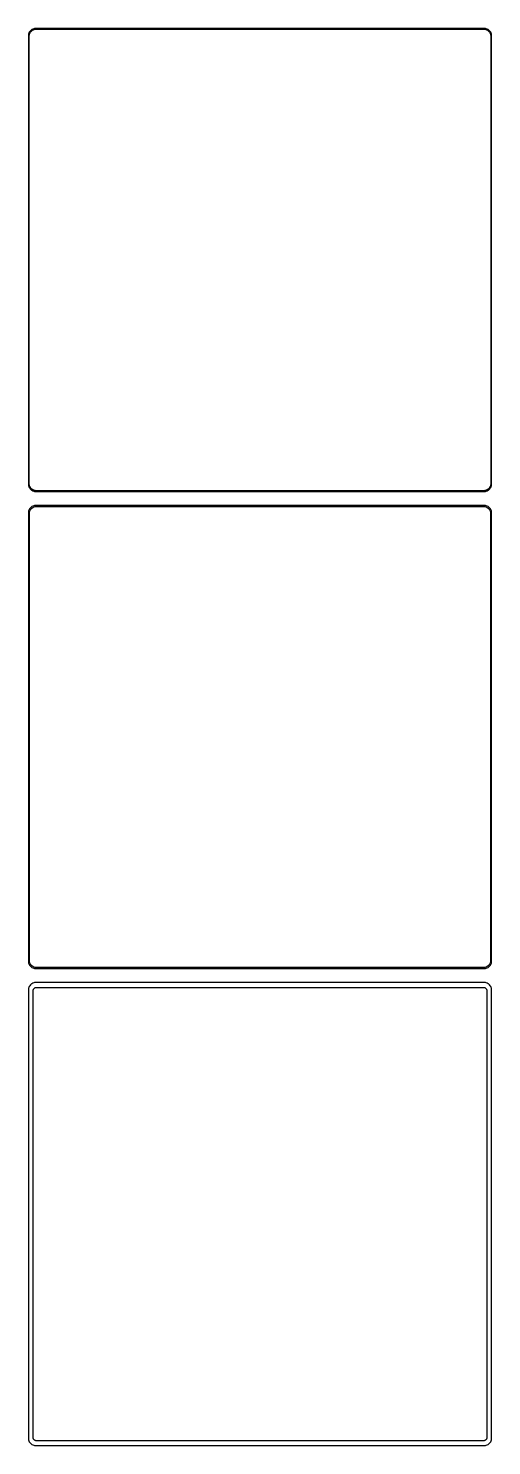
# Model space of a CAD drawing. Header units: metres. Extents: x -150 to 150, y 777 to 1695.
import ezdxf

# ---------------------------------------------------------------- set-up
doc = ezdxf.new("R2010")
doc.units = ezdxf.units.M

msp = doc.modelspace()

# ---------------------------------------------------------------- linework, layer by layer
for p, q in [((-149.961, 1690.63), (-150, 1690)), ((-150, 1690), (-150, 1400)), ((-149.843, 1691.24), (-149.961, 1690.63)), ((-149.649, 1691.84), (-149.843, 1691.24)), ((-149.382, 1692.41), (-149.649, 1691.84)), ((-149.5, 1689.75), (-149.463, 1690.35)), ((-149.5, 1400.25), (-149.5, 1689.75)), ((-149.463, 1690.35), (-149.351, 1690.93)), ((-149.045, 1692.94), (-149.382, 1692.41)), ((-149.351, 1690.93), (-149.166, 1691.5)), ((-149.166, 1691.5), (-148.912, 1692.04)), ((-148.645, 1693.42), (-149.045, 1692.94)), ((-148.912, 1692.04), (-148.593, 1692.54)), ((-148.187, 1693.85), (-148.645, 1693.42)), ((-148.593, 1692.54), (-148.213, 1693)), ((-148.213, 1693), (-147.778, 1693.41)), ((-147.679, 1694.22), (-148.187, 1693.85)), ((-147.778, 1693.41), (-147.295, 1693.76)), ((-147.129, 1694.52), (-147.679, 1694.22)), ((-147.295, 1693.76), (-146.772, 1694.05)), ((-146.545, 1694.76), (-147.129, 1694.52)), ((-146.772, 1694.05), (-146.218, 1694.27)), ((-145.937, 1694.91), (-146.545, 1694.76)), ((-146.218, 1694.27), (-145.64, 1694.42)), ((-145.314, 1694.99), (-145.937, 1694.91)), ((-145.64, 1694.42), (-145.048, 1694.49)), ((145.314, 1694.99), (-145.314, 1694.99)), ((-145.048, 1694.49), (145.048, 1694.49)), ((145.048, 1694.49), (145.64, 1694.42)), ((145.937, 1694.91), (145.314, 1694.99)), ((145.64, 1694.42), (146.218, 1694.27)), ((146.545, 1694.76), (145.937, 1694.91)), ((146.218, 1694.27), (146.772, 1694.05)), ((147.129, 1694.52), (146.545, 1694.76)), ((146.772, 1694.05), (147.295, 1693.76)), ((147.679, 1694.22), (147.129, 1694.52)), ((147.295, 1693.76), (147.778, 1693.41)), ((148.187, 1693.85), (147.679, 1694.22)), ((147.778, 1693.41), (148.213, 1693)), ((148.645, 1693.42), (148.187, 1693.85)), ((148.213, 1693), (148.593, 1692.54)), ((148.593, 1692.54), (148.912, 1692.04)), ((149.045, 1692.94), (148.645, 1693.42)), ((148.912, 1692.04), (149.166, 1691.5)), ((149.382, 1692.41), (149.045, 1692.94)), ((149.166, 1691.5), (149.351, 1690.93)), ((149.351, 1690.93), (149.463, 1690.35)), ((149.649, 1691.84), (149.382, 1692.41)), ((149.463, 1690.35), (149.5, 1689.75)), ((149.5, 1689.75), (149.5, 1400.25)), ((149.843, 1691.24), (149.649, 1691.84)), ((149.961, 1690.63), (149.843, 1691.24)), ((150, 1690), (149.961, 1690.63)), ((150, 1400), (150, 1690)), ((-150, 1400), (-149.961, 1399.37)), ((-149.961, 1399.37), (-149.843, 1398.76)), ((-149.843, 1398.76), (-149.649, 1398.16)), ((-149.649, 1398.16), (-149.382, 1397.59)), ((-149.463, 1399.65), (-149.5, 1400.25)), ((-149.351, 1399.07), (-149.463, 1399.65)), ((-149.382, 1397.59), (-149.045, 1397.06)), ((-149.166, 1398.5), (-149.351, 1399.07)), ((-148.912, 1397.96), (-149.166, 1398.5)), ((-149.045, 1397.06), (-148.645, 1396.58)), ((-148.593, 1397.46), (-148.912, 1397.96)), ((-148.645, 1396.58), (-148.187, 1396.15)), ((-148.213, 1397), (-148.593, 1397.46)), ((-147.778, 1396.59), (-148.213, 1397)), ((-148.187, 1396.15), (-147.679, 1395.78)), ((-147.295, 1396.24), (-147.778, 1396.59)), ((-147.679, 1395.78), (-147.129, 1395.48)), ((-146.772, 1395.95), (-147.295, 1396.24)), ((-147.129, 1395.48), (-146.545, 1395.24)), ((-146.218, 1395.73), (-146.772, 1395.95)), ((-145.64, 1395.58), (-146.218, 1395.73)), ((-145.048, 1395.51), (-145.64, 1395.58)), ((145.048, 1395.51), (-145.048, 1395.51)), ((145.64, 1395.58), (145.048, 1395.51)), ((146.218, 1395.73), (145.64, 1395.58)), ((146.772, 1395.95), (146.218, 1395.73)), ((146.545, 1395.24), (147.129, 1395.48)), ((147.295, 1396.24), (146.772, 1395.95)), ((147.129, 1395.48), (147.679, 1395.78)), ((147.778, 1396.59), (147.295, 1396.24)), ((147.679, 1395.78), (148.187, 1396.15)), ((148.213, 1397), (147.778, 1396.59)), ((148.187, 1396.15), (148.645, 1396.58)), ((148.593, 1397.46), (148.213, 1397)), ((148.912, 1397.96), (148.593, 1397.46)), ((148.645, 1396.58), (149.045, 1397.06)), ((149.166, 1398.5), (148.912, 1397.96)), ((149.045, 1397.06), (149.382, 1397.59)), ((149.351, 1399.07), (149.166, 1398.5)), ((149.463, 1399.65), (149.351, 1399.07)), ((149.382, 1397.59), (149.649, 1398.16)), ((149.5, 1400.25), (149.463, 1399.65)), ((149.649, 1398.16), (149.843, 1398.76)), ((149.843, 1398.76), (149.961, 1399.37)), ((149.961, 1399.37), (150, 1400)), ((-146.545, 1395.24), (-145.937, 1395.09)), ((-145.937, 1395.09), (-145.314, 1395.01)), ((-145.314, 1395.01), (145.314, 1395.01)), ((145.314, 1395.01), (145.937, 1395.09)), ((145.937, 1395.09), (146.545, 1395.24)), ((-149.961, 1381.63), (-150, 1381)), ((-150, 1381), (-150, 1091)), ((-149.843, 1382.24), (-149.961, 1381.63)), ((-149.649, 1382.84), (-149.843, 1382.24)), ((-149.382, 1383.41), (-149.649, 1382.84)), ((-149.045, 1383.94), (-149.382, 1383.41)), ((-149.328, 1380.75), (-149.292, 1381.32)), ((-149.328, 1091.25), (-149.328, 1380.75)), ((-149.292, 1381.32), (-149.185, 1381.89)), ((-149.185, 1381.89), (-149.007, 1382.44)), ((-148.645, 1384.42), (-149.045, 1383.94)), ((-149.007, 1382.44), (-148.762, 1382.96)), ((-148.762, 1382.96), (-148.454, 1383.44)), ((-148.187, 1384.85), (-148.645, 1384.42)), ((-148.454, 1383.44), (-148.088, 1383.88)), ((-147.679, 1385.22), (-148.187, 1384.85)), ((-148.088, 1383.88), (-147.668, 1384.28)), ((-147.129, 1385.52), (-147.679, 1385.22)), ((-147.668, 1384.28), (-147.203, 1384.62)), ((-147.203, 1384.62), (-146.699, 1384.89)), ((-146.545, 1385.76), (-147.129, 1385.52)), ((-146.699, 1384.89), (-146.165, 1385.1)), ((-145.937, 1385.91), (-146.545, 1385.76)), ((-146.165, 1385.1), (-145.608, 1385.25)), ((-145.314, 1385.99), (-145.937, 1385.91)), ((-145.608, 1385.25), (-145.037, 1385.32)), ((145.314, 1385.99), (-145.314, 1385.99)), ((-145.037, 1385.32), (145.037, 1385.32)), ((145.037, 1385.32), (145.608, 1385.25)), ((145.937, 1385.91), (145.314, 1385.99)), ((145.608, 1385.25), (146.165, 1385.1)), ((146.545, 1385.76), (145.937, 1385.91)), ((146.165, 1385.1), (146.699, 1384.89)), ((147.129, 1385.52), (146.545, 1385.76)), ((146.699, 1384.89), (147.203, 1384.62)), ((147.679, 1385.22), (147.129, 1385.52)), ((147.203, 1384.62), (147.668, 1384.28)), ((147.668, 1384.28), (148.088, 1383.88)), ((148.187, 1384.85), (147.679, 1385.22)), ((148.088, 1383.88), (148.454, 1383.44)), ((148.645, 1384.42), (148.187, 1384.85)), ((148.454, 1383.44), (148.762, 1382.96)), ((149.045, 1383.94), (148.645, 1384.42)), ((148.762, 1382.96), (149.007, 1382.44)), ((149.007, 1382.44), (149.185, 1381.89)), ((149.382, 1383.41), (149.045, 1383.94)), ((149.185, 1381.89), (149.292, 1381.32)), ((149.292, 1381.32), (149.328, 1380.75)), ((149.328, 1380.75), (149.328, 1091.25)), ((149.649, 1382.84), (149.382, 1383.41)), ((149.843, 1382.24), (149.649, 1382.84)), ((149.961, 1381.63), (149.843, 1382.24)), ((150, 1381), (149.961, 1381.63)), ((150, 1091), (150, 1381)), ((-150, 1091), (-149.961, 1090.37)), ((-149.961, 1090.37), (-149.843, 1089.76)), ((-149.843, 1089.76), (-149.649, 1089.16)), ((-149.649, 1089.16), (-149.382, 1088.59)), ((-149.382, 1088.59), (-149.045, 1088.06)), ((-149.292, 1090.68), (-149.328, 1091.25)), ((-149.185, 1090.11), (-149.292, 1090.68)), ((-149.007, 1089.56), (-149.185, 1090.11)), ((-149.045, 1088.06), (-148.645, 1087.58)), ((-148.762, 1089.04), (-149.007, 1089.56)), ((-148.454, 1088.56), (-148.762, 1089.04)), ((-148.645, 1087.58), (-148.187, 1087.15)), ((-148.088, 1088.12), (-148.454, 1088.56)), ((-148.187, 1087.15), (-147.679, 1086.78)), ((-147.668, 1087.72), (-148.088, 1088.12)), ((-147.679, 1086.78), (-147.129, 1086.48)), ((-147.203, 1087.38), (-147.668, 1087.72)), ((-146.699, 1087.11), (-147.203, 1087.38)), ((-147.129, 1086.48), (-146.545, 1086.24)), ((-146.165, 1086.9), (-146.699, 1087.11)), ((-146.545, 1086.24), (-145.937, 1086.09)), ((-145.608, 1086.75), (-146.165, 1086.9)), ((-145.937, 1086.09), (-145.314, 1086.01)), ((-145.037, 1086.68), (-145.608, 1086.75)), ((-145.314, 1086.01), (145.314, 1086.01)), ((145.037, 1086.68), (-145.037, 1086.68)), ((145.608, 1086.75), (145.037, 1086.68)), ((145.314, 1086.01), (145.937, 1086.09)), ((146.165, 1086.9), (145.608, 1086.75)), ((145.937, 1086.09), (146.545, 1086.24)), ((146.699, 1087.11), (146.165, 1086.9)), ((146.545, 1086.24), (147.129, 1086.48)), ((147.203, 1087.38), (146.699, 1087.11)), ((147.129, 1086.48), (147.679, 1086.78)), ((147.668, 1087.72), (147.203, 1087.38)), ((148.088, 1088.12), (147.668, 1087.72)), ((147.679, 1086.78), (148.187, 1087.15)), ((148.454, 1088.56), (148.088, 1088.12)), ((148.187, 1087.15), (148.645, 1087.58)), ((148.762, 1089.04), (148.454, 1088.56)), ((148.645, 1087.58), (149.045, 1088.06)), ((149.007, 1089.56), (148.762, 1089.04)), ((149.185, 1090.11), (149.007, 1089.56)), ((149.045, 1088.06), (149.382, 1088.59)), ((149.292, 1090.68), (149.185, 1090.11)), ((149.328, 1091.25), (149.292, 1090.68)), ((149.382, 1088.59), (149.649, 1089.16)), ((149.649, 1089.16), (149.843, 1089.76)), ((149.843, 1089.76), (149.961, 1090.37)), ((149.961, 1090.37), (150, 1091)), ((-149.382, 1074.41), (-149.649, 1073.84)), ((-149.045, 1074.94), (-149.382, 1074.41)), ((-148.645, 1075.42), (-149.045, 1074.94)), ((-148.187, 1075.85), (-148.645, 1075.42)), ((-147.679, 1076.22), (-148.187, 1075.85)), ((-147.129, 1076.52), (-147.679, 1076.22)), ((-146.545, 1076.76), (-147.129, 1076.52)), ((-145.937, 1076.91), (-146.545, 1076.76)), ((-145.314, 1076.99), (-145.937, 1076.91)), ((145.314, 1076.99), (-145.314, 1076.99)), ((145.937, 1076.91), (145.314, 1076.99)), ((146.545, 1076.76), (145.937, 1076.91)), ((147.129, 1076.52), (146.545, 1076.76)), ((147.679, 1076.22), (147.129, 1076.52)), ((148.187, 1075.85), (147.679, 1076.22)), ((148.645, 1075.42), (148.187, 1075.85)), ((149.045, 1074.94), (148.645, 1075.42)), ((149.382, 1074.41), (149.045, 1074.94)), ((149.649, 1073.84), (149.382, 1074.41)), ((-149.961, 1072.63), (-150, 1072)), ((-150, 1072), (-150, 782)), ((-149.843, 1073.24), (-149.961, 1072.63)), ((-149.649, 1073.84), (-149.843, 1073.24)), ((-146.86, 1071.75), (-146.843, 1072.01)), ((-146.86, 782.25), (-146.86, 1071.75)), ((-146.843, 1072.01), (-146.793, 1072.27)), ((-146.793, 1072.27), (-146.711, 1072.53)), ((-146.711, 1072.53), (-146.599, 1072.77)), ((-146.599, 1072.77), (-146.457, 1072.99)), ((-146.457, 1072.99), (-146.288, 1073.19)), ((-146.288, 1073.19), (-146.095, 1073.38)), ((-146.095, 1073.38), (-145.88, 1073.53)), ((-145.88, 1073.53), (-145.648, 1073.66)), ((-145.648, 1073.66), (-145.402, 1073.76)), ((-145.402, 1073.76), (-145.145, 1073.82)), ((-145.145, 1073.82), (-144.882, 1073.86)), ((-144.882, 1073.86), (144.882, 1073.86)), ((144.882, 1073.86), (145.145, 1073.82)), ((145.145, 1073.82), (145.402, 1073.76)), ((145.402, 1073.76), (145.648, 1073.66)), ((145.648, 1073.66), (145.88, 1073.53)), ((145.88, 1073.53), (146.095, 1073.38)), ((146.095, 1073.38), (146.288, 1073.19)), ((146.288, 1073.19), (146.457, 1072.99)), ((146.457, 1072.99), (146.599, 1072.77)), ((146.599, 1072.77), (146.711, 1072.53)), ((146.711, 1072.53), (146.793, 1072.27)), ((146.793, 1072.27), (146.843, 1072.01)), ((146.843, 1072.01), (146.86, 1071.75)), ((146.86, 1071.75), (146.86, 782.25)), ((149.843, 1073.24), (149.649, 1073.84)), ((149.961, 1072.63), (149.843, 1073.24)), ((150, 1072), (149.961, 1072.63)), ((150, 782), (150, 1072)), ((-150, 782), (-149.961, 781.373)), ((-149.961, 781.373), (-149.843, 780.757)), ((-149.843, 780.757), (-149.649, 780.159)), ((-146.843, 781.986), (-146.86, 782.25)), ((-146.793, 781.725), (-146.843, 781.986)), ((-146.711, 781.473), (-146.793, 781.725)), ((-146.599, 781.234), (-146.711, 781.473)), ((-146.457, 781.01), (-146.599, 781.234)), ((-146.288, 780.806), (-146.457, 781.01)), ((-146.095, 780.624), (-146.288, 780.806)), ((-145.88, 780.469), (-146.095, 780.624)), ((-145.648, 780.341), (-145.88, 780.469)), ((-145.402, 780.244), (-145.648, 780.341)), ((145.648, 780.341), (145.402, 780.244)), ((145.88, 780.469), (145.648, 780.341)), ((146.095, 780.624), (145.88, 780.469)), ((146.288, 780.806), (146.095, 780.624)), ((146.457, 781.01), (146.288, 780.806)), ((146.599, 781.234), (146.457, 781.01)), ((146.711, 781.473), (146.599, 781.234)), ((146.793, 781.725), (146.711, 781.473)), ((146.843, 781.986), (146.793, 781.725)), ((146.86, 782.25), (146.843, 781.986)), ((149.649, 780.159), (149.843, 780.757)), ((149.843, 780.757), (149.961, 781.373)), ((149.961, 781.373), (150, 782)), ((-149.649, 780.159), (-149.382, 779.591)), ((-149.382, 779.591), (-149.045, 779.061)), ((-149.045, 779.061), (-148.645, 778.577)), ((-148.645, 778.577), (-148.187, 778.147)), ((-148.187, 778.147), (-147.679, 777.778)), ((-147.679, 777.778), (-147.129, 777.476)), ((-147.129, 777.476), (-146.545, 777.245)), ((-146.545, 777.245), (-145.937, 777.089)), ((-145.937, 777.089), (-145.314, 777.01)), ((-145.145, 780.178), (-145.402, 780.244)), ((-145.314, 777.01), (145.314, 777.01)), ((-144.882, 780.145), (-145.145, 780.178)), ((144.882, 780.145), (-144.882, 780.145)), ((145.145, 780.178), (144.882, 780.145)), ((145.402, 780.244), (145.145, 780.178)), ((145.314, 777.01), (145.937, 777.089)), ((145.937, 777.089), (146.545, 777.245)), ((146.545, 777.245), (147.129, 777.476)), ((147.129, 777.476), (147.679, 777.778)), ((147.679, 777.778), (148.187, 778.147)), ((148.187, 778.147), (148.645, 778.577)), ((148.645, 778.577), (149.045, 779.061)), ((149.045, 779.061), (149.382, 779.591)), ((149.382, 779.591), (149.649, 780.159))]:
    msp.add_line(p, q)

doc.saveas('drawing.dxf')
